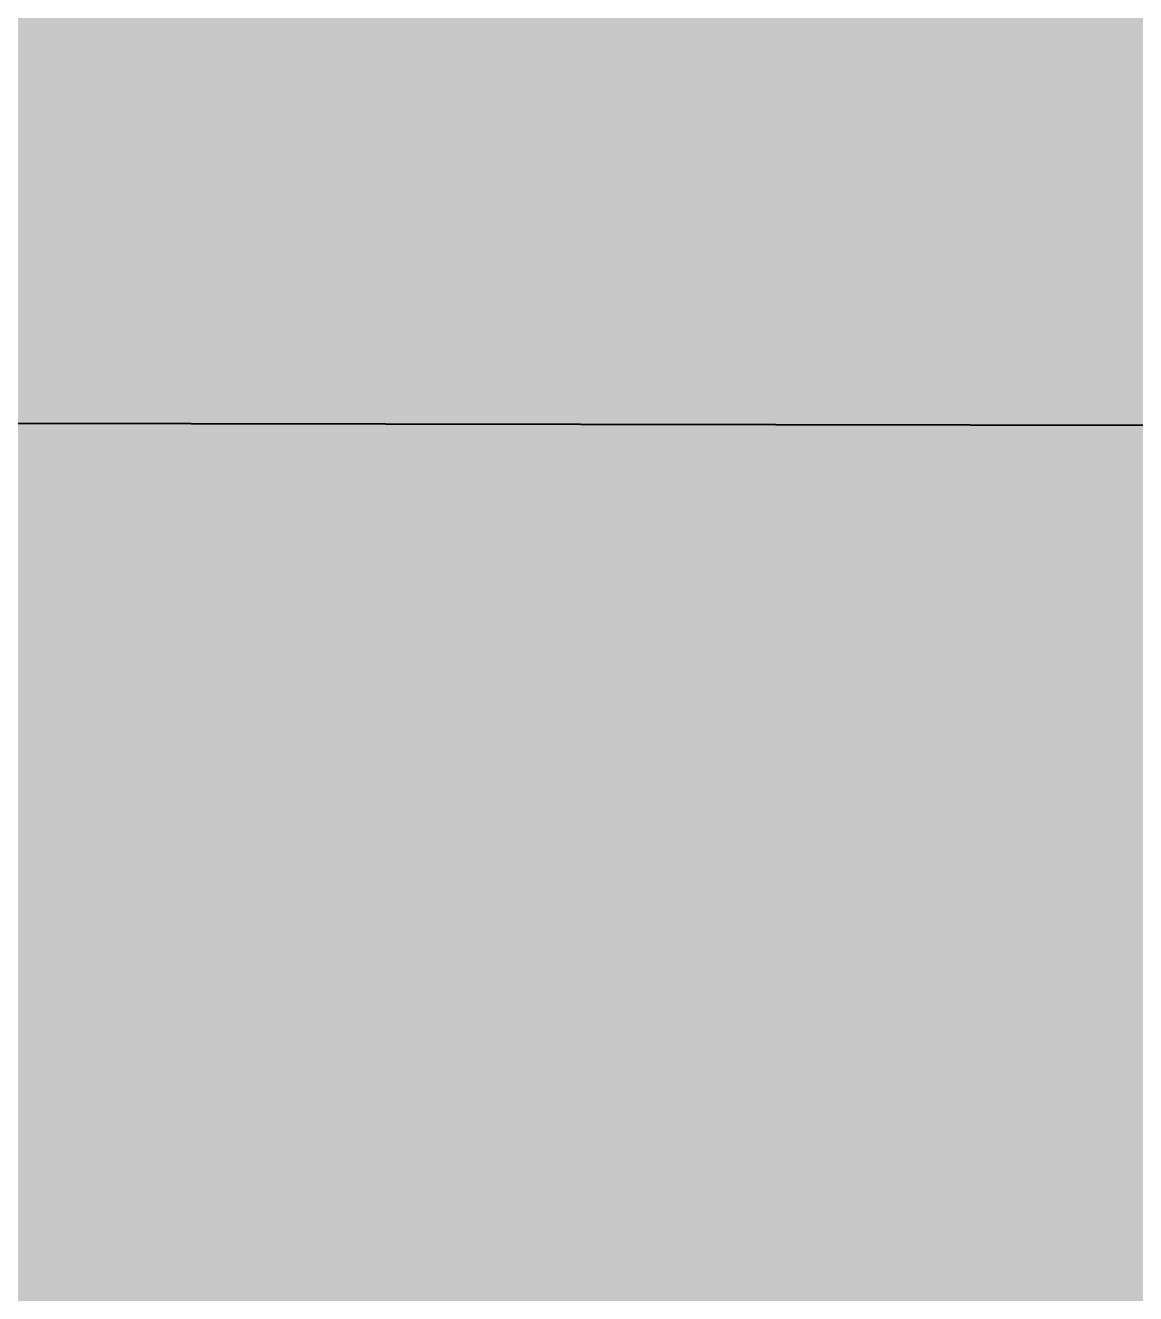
# Model space of a CAD drawing. Header units: metres. Extents: x -1160 to -900, y 3 to 561.
# Drawn here: x -1136.5735558 to -1136.5733293, y 509.6000847 to 509.6003433 of the extents above; entities that cross this region are included whole.
import ezdxf

# ---------------------------------------------------------------- set-up
doc = ezdxf.new("R2010")
doc.units = ezdxf.units.M
doc.layers.add('A-DETL-GENF', color=7, linetype='Continuous', lineweight=9)
doc.layers.add('S-BEAM', color=7, linetype='Continuous', lineweight=40)

msp = doc.modelspace()

# ---------------------------------------------------------------- hatches: boundary and pattern name
at = {"layer": 'A-DETL-GENF', "true_color": 0xc0c0c0, "transparency": 33554524}
h = msp.add_hatch(color=9, dxfattribs=at)
h.paths.add_polyline_path([(-1136.08396222, 509.17770674), (-1136.01052727, 509.5992111), (-1136.5737041, 509.60026243), (-1136.64722902, 509.17824161)])
h.paths.add_polyline_path([(-1111.7516973, 509.32752016), (-1111.77950752, 509.33283562), (-1111.91041636, 509.36703239), (-1112.04036544, 509.41048125), (-1112.13707486, 509.44899785), (-1112.23103954, 509.49208478), (-1112.34901868, 509.55504175), (-1115.46654498, 509.5608615), (-1115.40662917, 509.54025124), (-1115.25207921, 509.50004542), (-1111.77950752, 509.32889086)])
h.paths.add_polyline_path([(-1130.54855616, 544.18360813), (-1129.98519533, 544.18361297), (-1129.91160236, 544.60602432), (-1130.47486919, 544.60655906), (-1130.54855532, 544.18361297)])
h.paths.add_polyline_path([(-1111.20648659, 544.18361994), (-1110.64312654, 544.18362029), (-1110.57273349, 544.58766467), (-1111.13600031, 544.58819942), (-1111.1705437, 544.38992612)])
h = msp.add_hatch(color=9, dxfattribs=at)
h.paths.add_polyline_path([(-1111.44519251, 509.31241329), (-1111.40985873, 509.51522154), (-1111.58230049, 509.59468081), (-1111.74937575, 509.68487973), (-1111.91041636, 509.7854576), (-1112.06506221, 509.8960229), (-1115.18563629, 510.01290263), (-1115.31621947, 510.05259715), (-1115.44273315, 510.10380172), (-1115.56416508, 510.16610665), (-1115.67954368, 510.23901344), (-1115.78794578, 510.32193874), (-1115.88850403, 510.41421906), (-1115.98065764, 510.51543715), (-1116.0629399, 510.62382241), (-1116.13542182, 510.73946838), (-1116.1972797, 510.86112866), (-1116.2480186, 510.98782982), (-1116.28723255, 511.11855811), (-1116.31665581, 511.2704005), (-1116.32992532, 511.38788832), (-1116.33306254, 511.5243353), (-1110.64312654, 544.18362029), (-1111.20648719, 544.18361651), (-1116.88512711, 511.58916913), (-1116.88342434, 511.42948414), (-1116.86646886, 511.25226755), (-1116.84336007, 511.11285613), (-1116.80523478, 510.95777982), (-1116.75532347, 510.80608585), (-1116.6939204, 510.65866855), (-1116.62138758, 510.51639702), (-1116.53815263, 510.38011004), (-1116.43490042, 510.23901344), (-1116.34159942, 510.12866367), (-1116.22943995, 510.0149867), (-1116.10888912, 509.91025039), (-1115.98065764, 509.81507221), (-1115.84550151, 509.7300133), (-1115.70421755, 509.65557514), (-1115.55763871, 509.59219656), (-1115.46654498, 509.5608615), (-1112.34783411, 509.55503954), (-1112.32700851, 509.54248376), (-1112.22284222, 509.48777988), (-1112.11563421, 509.43930288), (-1112.0057507, 509.3972267), (-1111.89357463, 509.36169828), (-1111.74937575, 509.32740574), (-1111.49377376, 509.31480774)])
h.paths.add_polyline_path([(-1136.01052727, 509.5992111), (-1129.98519673, 544.1836049), (-1130.54855672, 544.1836049), (-1136.5737041, 509.60026243)])

# ---------------------------------------------------------------- linework, layer by layer
at = {"layer": 'S-BEAM', "color": 8, "true_color": 0x6e6e6e}
msp.add_line((-1136.01052727, 509.5992111), (-1136.5737041, 509.60026243), dxfattribs=at)

doc.saveas('drawing.dxf')
